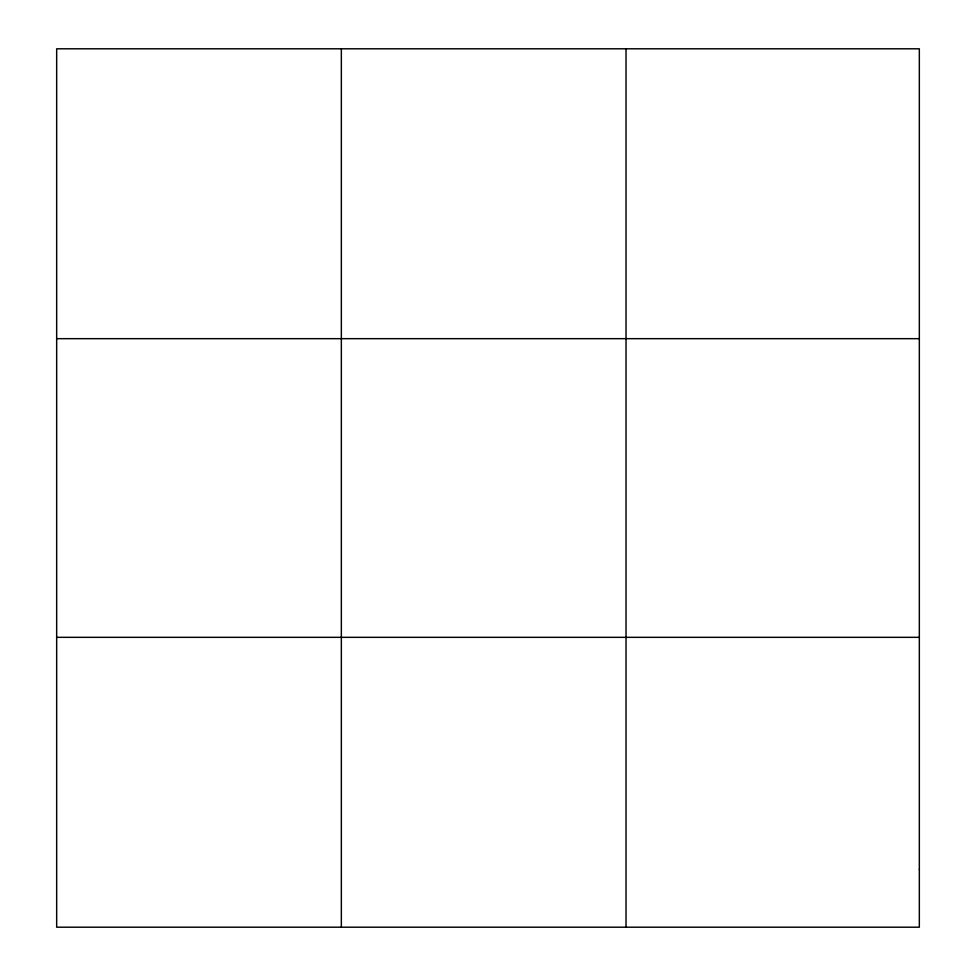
<?xml version="1.0" encoding="UTF-8"?>
<svg xmlns="http://www.w3.org/2000/svg" width="976" height="976" viewBox="0 0 976 976"><rect width="100%" height="100%" fill="white"/><g stroke="black" fill="none" stroke-linecap="round" stroke-linejoin="round"><path stroke-width="1.46" d="M56.669 338.672L919.331 338.672M56.669 637.328L919.331 637.328M626.031 48.8L626.031 927.2M341.344 48.8L341.344 927.2M919.331 869.226L919.331 927.2L56.669 927.2L56.669 48.8L919.331 48.8L919.331 869.226"/></g></svg>
